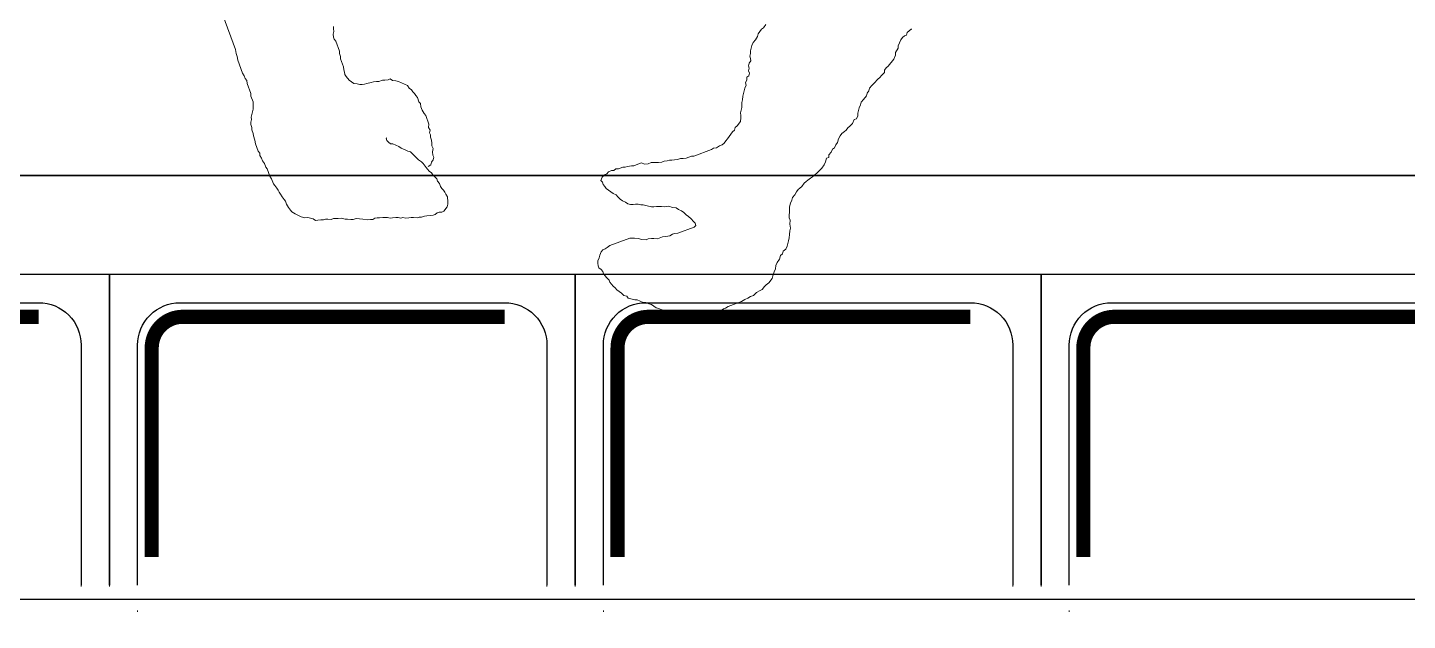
# Model space of a CAD drawing. Header units: centimetres. Extents: x 112015 to 133851, y 84304 to 98493.
# Drawn here: x 116472.4 to 116570.1, y 88876.4 to 88918.4 of the extents above; entities that cross this region are included whole.
import ezdxf
from ezdxf.enums import TextEntityAlignment as Align

# ---------------------------------------------------------------- set-up
doc = ezdxf.new("R2010")
doc.units = ezdxf.units.CM
doc.header["$LTSCALE"] = 100
doc.header["$MEASUREMENT"] = 0
doc.linetypes.add('DOT', pattern=[0.25, 0, -0.25])
doc.layers.get('0').update_dxf_attribs({"linetype": 'CONTINUOUS'})
doc.layers.add('-DWG_DETAY1', color=7, linetype='CONTINUOUS')
doc.layers.add('BL-S', color=42, linetype='CONTINUOUS')
doc.layers.add('-DWG_DETAY4', color=7, linetype='DOT', lineweight=0)
doc.layers.add('ekp-insan', color=251, linetype='CONTINUOUS', lineweight=15)
doc.styles.add('romans', font='romans.shx', dxfattribs={"width": 0.8})

# ---------------------------------------------------------------- blocks, each defined once
blk = doc.blocks.new('GN-11')
at = {"layer": '-DWG_DETAY1', "color": 0}
blk.add_lwpolyline([(0, -32), (0, -54), (33, -54), (33, -32)], dxfattribs=at)
for points in [[(28, -52), (5, -52, -0.414214), (2, -49), (2, -32, -0.414214)], [(31, -32), (31, -49, -0.414214), (28, -52)]]:
    blk.add_lwpolyline(points, format="xyb", dxfattribs=at)
at = {"layer": '-DWG_DETAY1', "color": 0, "const_width": 1}
blk.add_lwpolyline([(30, -34), (30, -48.8, -0.414214), (27.8, -51), (5, -51)], format="xyb", dxfattribs=at)
at = {"layer": '-DWG_DETAY4', "color": 0}
for points in [[(33, 0), (0, 0), (0, -32)], [(33, -32), (33, 0)]]:
    blk.add_lwpolyline(points, dxfattribs=at)
blk.add_lwpolyline([(2, -32), (2, -5, -0.414214), (5, -2), (28, -2, -0.414214), (31, -5), (31, -32, -0.414214)], format="xyb", dxfattribs=at)
blk = doc.blocks.new('sıcak servis ünites-180')
at = {"layer": 'BL-S', "linetype": 'Continuous'}
blk.add_line((-124289.607, -1091.637), (-124469.607, -1091.637), dxfattribs=at)
for points in [[(-124289.607, -1021.637), (-124469.607, -1021.637), (-124469.607, -1091.637), (-124289.607, -1091.637)], [(-124296.607, -1040.637), (-124462.607, -1040.637), (-124462.607, -1061.637), (-124296.607, -1061.637)]]:
    blk.add_lwpolyline(points, close=True, dxfattribs=at)
at = {"layer": 'BL-S', "linetype": 'Continuous', "extrusion": (0, 0, -1), "zscale": -1}
for p in [(124429.107, -1030.637), (124396.107, -1030.637), (124363.107, -1030.637), (124330.107, -1030.637)]:
    blk.add_blockref('GN-11', p, dxfattribs=at)
at = {"layer": 'BL-S', "linetype": 'Continuous', "style": 'romans', "text_generation_flag": 4, "width": 0.8}
blk.add_attdef('NO', text='', height=10, rotation=180, dxfattribs=at).set_placement((-124443.607, -1050.637), align=Align.MIDDLE)
blk = doc.blocks.new('İNSAN-1')
for p, q in [((21.235, -17.985), (20.338, -20.421)), ((-27.531, -18.98), (-27.583, -18.961)), ((-27.394, -19.089), (-27.531, -18.98)), ((-27.256, -19.199), (-27.394, -19.089)), ((-27.21, -19.394), (-27.256, -19.199)), ((-27.053, -19.451), (-27.21, -19.394)), ((-26.916, -19.561), (-27.053, -19.451)), ((-17.224, -18.633), (-17.073, -18.866)), ((-17.073, -18.866), (-16.936, -18.976)), ((-16.936, -18.976), (-16.818, -19.138)), ((-16.818, -19.138), (-16.7, -19.3)), ((-16.7, -19.3), (-16.653, -19.494)), ((-16.653, -19.494), (-16.502, -19.727)), ((13.344, -19.69), (13.4, -19.537)), ((13.378, -19.126), (13.383, -18.955)), ((13.424, -19.316), (13.378, -19.126)), ((13.383, -18.955), (13.389, -18.784)), ((13.4, -19.537), (13.424, -19.316)), ((-26.798, -19.723), (-26.916, -19.561)), ((-26.699, -19.937), (-26.798, -19.723)), ((-26.6, -20.15), (-26.699, -19.937)), ((-26.606, -20.326), (-26.6, -20.15)), ((-26.422, -20.63), (-26.606, -20.326)), ((-16.502, -19.727), (-16.332, -19.908)), ((-16.332, -19.908), (-16.233, -20.122)), ((-16.233, -20.122), (-16.186, -20.317)), ((-16.186, -20.317), (-16.14, -20.511)), ((-16.14, -20.511), (-16.145, -20.687)), ((12.975, -20.534), (13.237, -19.823)), ((13.237, -19.823), (13.344, -19.69)), ((20.338, -20.421), (20.296, -20.693)), ((-26.427, -20.806), (-26.422, -20.63)), ((-26.296, -21.091), (-26.427, -20.806)), ((-25.889, -21.595), (-26.296, -21.091)), ((-16.156, -21.038), (-16.161, -21.213)), ((-16.161, -21.213), (-16.043, -21.375)), ((-16.098, -20.881), (-16.156, -21.038)), ((-16.145, -20.687), (-16.098, -20.881)), ((-16.043, -21.375), (-15.996, -21.57)), ((12.685, -21.637), (12.89, -21.078)), ((12.89, -21.078), (12.895, -20.908)), ((12.895, -20.908), (12.97, -20.705)), ((12.97, -20.705), (12.975, -20.534)), ((20.178, -21.169), (19.842, -22.082)), ((20.221, -20.896), (20.178, -21.169)), ((20.296, -20.693), (20.221, -20.896)), ((-25.752, -21.705), (-25.889, -21.595)), ((-25.634, -21.867), (-25.752, -21.705)), ((-25.64, -22.042), (-25.634, -21.867)), ((-25.417, -22.242), (-25.64, -22.042)), ((-25.299, -22.404), (-25.417, -22.242)), ((-25.162, -22.514), (-25.299, -22.404)), ((-16.007, -21.921), (-16.065, -22.077)), ((-16.065, -22.077), (-16.018, -22.271)), ((-15.996, -21.57), (-16.054, -21.726)), ((-16.054, -21.726), (-16.007, -21.921)), ((-16.018, -22.271), (-15.881, -22.381)), ((-15.881, -22.381), (-15.886, -22.557)), ((12.279, -22.582), (12.493, -22.315)), ((12.493, -22.315), (12.599, -22.181)), ((12.599, -22.181), (12.605, -22.01)), ((12.605, -22.01), (12.661, -21.858)), ((12.661, -21.858), (12.685, -21.637)), ((19.642, -22.469), (19.535, -22.603)), ((19.717, -22.266), (19.642, -22.469)), ((19.842, -22.082), (19.717, -22.266)), ((-24.907, -22.785), (-25.162, -22.514)), ((-24.737, -22.966), (-24.907, -22.785)), ((-24.567, -23.147), (-24.737, -22.966)), ((-24.52, -23.341), (-24.567, -23.147)), ((-24.402, -23.503), (-24.52, -23.341)), ((-15.886, -22.557), (-15.788, -22.77)), ((-15.788, -22.77), (-15.845, -22.927)), ((-15.845, -22.927), (-15.746, -23.141)), ((-15.746, -23.141), (-15.699, -23.335)), ((-15.699, -23.335), (-15.606, -23.724)), ((7.663, -23.533), (7.77, -23.4)), ((7.77, -23.4), (7.877, -23.266)), ((7.877, -23.266), (8.034, -23.151)), ((8.034, -23.151), (8.16, -22.967)), ((8.16, -22.967), (8.785, -22.678)), ((8.785, -22.678), (8.974, -22.633)), ((8.974, -22.633), (9.215, -22.606)), ((9.215, -22.606), (9.372, -22.491)), ((9.372, -22.491), (9.525, -22.548)), ((9.525, -22.548), (9.746, -22.572)), ((9.746, -22.572), (9.917, -22.577)), ((9.917, -22.577), (10.171, -22.67)), ((10.171, -22.67), (10.342, -22.676)), ((10.342, -22.676), (10.564, -22.7)), ((10.564, -22.7), (10.716, -22.756)), ((10.716, -22.756), (11.039, -22.817)), ((11.039, -22.817), (11.192, -22.873)), ((11.192, -22.873), (11.363, -22.879)), ((11.363, -22.879), (11.534, -22.884)), ((11.534, -22.884), (11.723, -22.838)), ((11.723, -22.838), (11.964, -22.812)), ((11.964, -22.812), (12.121, -22.697)), ((12.121, -22.697), (12.279, -22.582)), ((19.511, -22.824), (19.25, -23.535)), ((19.535, -22.603), (19.511, -22.824)), ((-24.355, -23.698), (-24.402, -23.503)), ((-24.152, -23.95), (-24.355, -23.698)), ((-23.982, -24.131), (-24.152, -23.95)), ((-23.935, -24.326), (-23.982, -24.131)), ((-23.837, -24.54), (-23.935, -24.326)), ((-15.606, -23.724), (-15.579, -23.971)), ((-15.579, -23.971), (-15.532, -24.166)), ((-15.537, -24.341), (-15.543, -24.517)), ((-15.532, -24.166), (-15.537, -24.341)), ((7.206, -24.46), (7.23, -24.238)), ((7.23, -24.238), (7.337, -24.105)), ((7.337, -24.105), (7.449, -23.8)), ((7.449, -23.8), (7.556, -23.667)), ((7.556, -23.667), (7.663, -23.533)), ((19.095, -24.112), (19.084, -24.453)), ((19.244, -23.706), (19.095, -24.112)), ((19.25, -23.535), (19.244, -23.706)), ((-23.79, -24.734), (-23.837, -24.54)), ((-23.743, -24.929), (-23.79, -24.734)), ((-23.749, -25.104), (-23.743, -24.929)), ((-23.65, -25.318), (-23.749, -25.104)), ((-23.493, -25.376), (-23.65, -25.318)), ((-23.362, -25.661), (-23.493, -25.376)), ((-15.543, -24.517), (-15.496, -24.711)), ((-15.496, -24.711), (-15.449, -24.906)), ((-15.455, -25.082), (-15.46, -25.257)), ((-15.46, -25.257), (-15.433, -25.504)), ((-15.449, -24.906), (-15.455, -25.082)), ((6.638, -25.691), (6.862, -25.082)), ((6.862, -25.082), (6.969, -24.949)), ((6.969, -24.949), (7.113, -24.714)), ((7.113, -24.714), (7.206, -24.46)), ((19.084, -24.453), (19.079, -24.624)), ((19.079, -24.624), (19.125, -24.814)), ((19.125, -24.814), (19.17, -25.004)), ((19.17, -25.004), (19.216, -25.193)), ((19.216, -25.193), (19.21, -25.364)), ((19.21, -25.364), (19.256, -25.554)), ((-23.192, -25.842), (-23.362, -25.661)), ((-23.054, -25.951), (-23.192, -25.842)), ((-22.936, -26.113), (-23.054, -25.951)), ((-22.799, -26.223), (-22.936, -26.113)), ((-22.61, -26.352), (-22.799, -26.223)), ((-22.492, -26.513), (-22.61, -26.352)), ((-15.433, -25.504), (-15.197, -25.827)), ((-15.197, -25.827), (-15.059, -25.937)), ((-15.059, -25.937), (-15.013, -26.132)), ((-15.013, -26.132), (-14.875, -26.241)), ((-14.875, -26.241), (-14.757, -26.403)), ((6.529, -26.457), (6.585, -26.305)), ((6.539, -26.116), (6.665, -25.931)), ((6.585, -26.305), (6.539, -26.116)), ((6.665, -25.931), (6.638, -25.691)), ((19.077, -26.352), (19.072, -26.523)), ((19.171, -26.098), (19.077, -26.352)), ((19.176, -25.928), (19.171, -26.098)), ((19.251, -25.725), (19.176, -25.928)), ((19.256, -25.554), (19.251, -25.725)), ((-22.393, -26.727), (-22.492, -26.513)), ((-22.313, -26.993), (-22.393, -26.727)), ((-22.195, -27.155), (-22.313, -26.993)), ((-22.097, -27.369), (-22.195, -27.155)), ((-21.959, -27.478), (-22.097, -27.369)), ((-14.757, -26.403), (-14.521, -26.726)), ((-14.521, -26.726), (-14.403, -26.888)), ((-14.403, -26.888), (-14.285, -27.05)), ((-14.285, -27.05), (-14.148, -27.16)), ((-14.148, -27.16), (-13.94, -27.236)), ((-13.94, -27.236), (-13.75, -27.365)), ((-13.75, -27.365), (-13.523, -27.39)), ((6.345, -27.427), (6.42, -27.224)), ((6.42, -27.224), (6.425, -27.053)), ((6.425, -27.053), (6.449, -26.831)), ((6.449, -26.831), (6.523, -26.628)), ((6.523, -26.628), (6.529, -26.457)), ((8.605, -27.395), (8.763, -27.28)), ((8.763, -27.28), (8.971, -27.184)), ((8.971, -27.184), (9.179, -27.087)), ((9.179, -27.087), (9.35, -27.093)), ((9.35, -27.093), (9.508, -26.978)), ((9.508, -26.978), (9.615, -26.844)), ((9.615, -26.844), (9.671, -26.692)), ((9.671, -26.692), (9.62, -26.674)), ((18.917, -27.1), (18.73, -27.607)), ((18.96, -26.828), (18.917, -27.1)), ((19.072, -26.523), (18.96, -26.828)), ((-21.861, -27.692), (-21.959, -27.478)), ((-21.69, -27.873), (-21.861, -27.692)), ((-21.696, -28.049), (-21.69, -27.873)), ((-21.539, -28.106), (-21.696, -28.049)), ((-21.46, -28.372), (-21.539, -28.106)), ((-13.523, -27.39), (-13.386, -27.5)), ((-13.386, -27.5), (-12.135, -27.96)), ((-12.135, -27.96), (-11.959, -27.965)), ((-11.959, -27.965), (-11.594, -28.1)), ((-11.594, -28.1), (-11.367, -28.124)), ((-11.367, -28.124), (-11.191, -28.13)), ((-11.191, -28.13), (-10.983, -28.207)), ((-10.983, -28.207), (-10.755, -28.231)), ((-10.755, -28.231), (-10.579, -28.237)), ((-10.579, -28.237), (-10.404, -28.242)), ((-10.404, -28.242), (-10.248, -28.3)), ((-10.248, -28.3), (-10.02, -28.324)), ((-10.02, -28.324), (-9.864, -28.382)), ((6.292, -28.041), (6.348, -27.889)), ((6.337, -28.231), (6.292, -28.041)), ((6.452, -28.388), (6.337, -28.231)), ((6.372, -27.667), (6.345, -27.427)), ((6.348, -27.889), (6.372, -27.667)), ((7.155, -28.359), (7.382, -28.212)), ((7.382, -28.212), (7.558, -28.046)), ((7.558, -28.046), (7.734, -27.881)), ((7.734, -27.881), (7.929, -27.664)), ((7.929, -27.664), (8.119, -27.619)), ((8.119, -27.619), (8.327, -27.523)), ((8.327, -27.523), (8.605, -27.395)), ((18.418, -28.299), (18.293, -28.483)), ((18.493, -28.096), (18.418, -28.299)), ((18.618, -27.912), (18.493, -28.096)), ((18.624, -27.741), (18.618, -27.912)), ((18.73, -27.607), (18.624, -27.741)), ((-21.361, -28.586), (-21.46, -28.372)), ((-21.21, -28.819), (-21.361, -28.586)), ((-21.073, -28.929), (-21.21, -28.819)), ((-20.903, -29.11), (-21.073, -28.929)), ((-20.68, -29.31), (-20.903, -29.11)), ((-20.543, -29.419), (-20.68, -29.31)), ((-9.864, -28.382), (-9.636, -28.407)), ((-9.636, -28.407), (-9.46, -28.412)), ((-9.46, -28.412), (-9.285, -28.418)), ((-9.285, -28.418), (-9.109, -28.423)), ((-9.109, -28.423), (-8.901, -28.5)), ((-8.901, -28.5), (-8.673, -28.524)), ((-8.673, -28.524), (-8.407, -28.445)), ((-8.407, -28.445), (-7.886, -28.637)), ((-7.886, -28.637), (-7.71, -28.642)), ((-7.71, -28.642), (-7.431, -28.686)), ((-7.431, -28.686), (-7.274, -28.744)), ((-7.274, -28.744), (-7.099, -28.749)), ((-7.099, -28.749), (-6.786, -28.864)), ((-6.786, -28.864), (-6.61, -28.87)), ((-6.61, -28.87), (-6.473, -28.979)), ((-6.473, -28.979), (-6.298, -28.985)), ((-6.298, -28.985), (-6.089, -29.062)), ((-6.089, -29.062), (-5.971, -29.223)), ((-5.971, -29.223), (-5.815, -29.281)), ((-5.815, -29.281), (-5.645, -29.462)), ((6.249, -29.408), (6.356, -29.275)), ((6.356, -29.275), (6.463, -29.141)), ((6.498, -28.578), (6.452, -28.388)), ((6.463, -29.141), (6.621, -29.027)), ((6.682, -28.703), (6.498, -28.578)), ((6.621, -29.027), (6.727, -28.893)), ((6.727, -28.893), (6.834, -28.759)), ((6.834, -28.759), (7.048, -28.492)), ((7.048, -28.492), (7.155, -28.359)), ((18.092, -28.871), (17.906, -29.378)), ((18.199, -28.737), (18.092, -28.871)), ((18.293, -28.483), (18.199, -28.737)), ((-20.406, -29.529), (-20.543, -29.419)), ((-20.217, -29.658), (-20.406, -29.529)), ((-20.08, -29.767), (-20.217, -29.658)), ((-19.942, -29.877), (-20.08, -29.767)), ((-19.791, -30.11), (-19.942, -29.877)), ((-19.654, -30.22), (-19.791, -30.11)), ((-19.517, -30.329), (-19.654, -30.22)), ((-5.932, -30.243), (-6.094, -30.361)), ((-5.823, -30.106), (-5.932, -30.243)), ((-5.713, -29.969), (-5.823, -30.106)), ((-5.656, -29.813), (-5.713, -29.969)), ((-5.546, -29.676), (-5.656, -29.813)), ((-5.645, -29.462), (-5.546, -29.676)), ((5.603, -30.381), (5.71, -30.247)), ((5.71, -30.247), (5.817, -30.114)), ((5.817, -30.114), (5.892, -29.911)), ((5.892, -29.911), (6.017, -29.726)), ((6.017, -29.726), (6.073, -29.574)), ((6.073, -29.574), (6.249, -29.408)), ((17.417, -30.235), (17.31, -30.369)), ((17.543, -30.051), (17.417, -30.235)), ((17.649, -29.917), (17.543, -30.051)), ((17.78, -29.562), (17.649, -29.917)), ((17.906, -29.378), (17.78, -29.562)), ((-19.399, -30.491), (-19.517, -30.329)), ((-19.3, -30.705), (-19.399, -30.491)), ((-19.13, -30.886), (-19.3, -30.705)), ((-19.083, -31.081), (-19.13, -30.886)), ((-18.985, -31.294), (-19.083, -31.081)), ((-7.298, -31.219), (-7.46, -31.337)), ((-7.084, -31.121), (-7.298, -31.219)), ((-6.922, -31.003), (-7.084, -31.121)), ((-6.741, -30.833), (-6.922, -31.003)), ((-6.632, -30.696), (-6.741, -30.833)), ((-6.418, -30.597), (-6.632, -30.696)), ((-6.256, -30.479), (-6.418, -30.597)), ((-6.094, -30.361), (-6.256, -30.479)), ((5.299, -31.363), (5.304, -31.192)), ((5.304, -31.192), (5.315, -30.851)), ((5.315, -30.851), (5.441, -30.666)), ((5.441, -30.666), (5.497, -30.514)), ((5.497, -30.514), (5.603, -30.381)), ((16.79, -31.157), (16.715, -31.36)), ((16.896, -31.023), (16.79, -31.157)), ((17.022, -30.839), (16.896, -31.023)), ((17.147, -30.655), (17.022, -30.839)), ((17.254, -30.521), (17.147, -30.655)), ((17.31, -30.369), (17.254, -30.521)), ((-18.905, -31.56), (-18.985, -31.294)), ((-18.916, -31.911), (-18.91, -31.736)), ((-18.888, -32.158), (-18.916, -31.911)), ((-18.91, -31.736), (-18.905, -31.56)), ((-18.894, -32.334), (-18.888, -32.158)), ((-11.757, -32.24), (-11.938, -32.41)), ((-11.595, -32.122), (-11.757, -32.24)), ((-11.414, -31.952), (-11.595, -32.122)), ((-11.253, -31.834), (-11.414, -31.952)), ((-11.039, -31.735), (-11.253, -31.834)), ((-10.877, -31.617), (-11.039, -31.735)), ((-10.63, -31.59), (-10.877, -31.617)), ((-10.364, -31.51), (-10.63, -31.59)), ((-10.084, -31.554), (-10.364, -31.51)), ((-9.838, -31.527), (-10.084, -31.554)), ((-9.662, -31.532), (-9.838, -31.527)), ((-9.486, -31.538), (-9.662, -31.532)), ((-9.311, -31.543), (-9.486, -31.538)), ((-9.135, -31.549), (-9.311, -31.543)), ((-8.817, -31.488), (-9.135, -31.549)), ((-8.551, -31.409), (-8.817, -31.488)), ((-8.376, -31.414), (-8.551, -31.409)), ((-8.181, -31.368), (-8.376, -31.414)), ((-8.005, -31.373), (-8.181, -31.368)), ((-7.83, -31.378), (-8.005, -31.373)), ((-7.654, -31.384), (-7.83, -31.378)), ((-7.46, -31.337), (-7.654, -31.384)), ((5.345, -31.553), (5.299, -31.363)), ((5.575, -31.868), (5.345, -31.553)), ((5.727, -31.924), (5.575, -31.868)), ((5.898, -31.929), (5.727, -31.924)), ((6.05, -31.986), (5.898, -31.929)), ((6.184, -32.092), (6.05, -31.986)), ((6.336, -32.148), (6.184, -32.092)), ((6.507, -32.154), (6.336, -32.148)), ((6.78, -32.196), (6.507, -32.154)), ((6.951, -32.202), (6.78, -32.196)), ((7.154, -32.277), (6.951, -32.202)), ((15.695, -32.252), (15.436, -32.329)), ((16.111, -32.059), (15.695, -32.252)), ((16.338, -31.912), (16.111, -32.059)), ((16.445, -31.779), (16.338, -31.912)), ((16.571, -31.595), (16.445, -31.779)), ((16.715, -31.36), (16.571, -31.595)), ((-18.987, -33.068), (-18.943, -32.789)), ((-18.94, -33.263), (-18.987, -33.068)), ((-18.951, -32.49), (-18.894, -32.334)), ((-18.943, -32.789), (-18.951, -32.49)), ((-12.229, -32.717), (-12.286, -32.873)), ((-12.286, -32.873), (-12.149, -32.983)), ((-12.119, -32.58), (-12.229, -32.717)), ((-12.149, -32.983), (-11.002, -33.405)), ((-11.938, -32.41), (-12.119, -32.58)), ((7.325, -32.282), (7.154, -32.277)), ((7.477, -32.338), (7.325, -32.282)), ((7.717, -32.311), (7.477, -32.338)), ((7.888, -32.317), (7.717, -32.311)), ((8.059, -32.322), (7.888, -32.317)), ((8.281, -32.346), (8.059, -32.322)), ((8.471, -32.3), (8.281, -32.346)), ((8.623, -32.357), (8.471, -32.3)), ((8.813, -32.311), (8.623, -32.357)), ((8.984, -32.316), (8.813, -32.311)), ((9.205, -32.34), (8.984, -32.316)), ((9.376, -32.346), (9.205, -32.34)), ((9.566, -32.3), (9.376, -32.346)), ((9.737, -32.306), (9.566, -32.3)), ((9.908, -32.311), (9.737, -32.306)), ((10.13, -32.335), (9.908, -32.311)), ((10.301, -32.34), (10.13, -32.335)), ((10.472, -32.346), (10.301, -32.34)), ((10.605, -32.452), (10.472, -32.346)), ((10.776, -32.458), (10.605, -32.452)), ((10.998, -32.482), (10.776, -32.458)), ((10.998, -32.482), (11.308, -32.423)), ((11.548, -32.396), (11.308, -32.423)), ((11.789, -32.37), (11.548, -32.396)), ((11.992, -32.444), (11.789, -32.37)), ((12.163, -32.45), (11.992, -32.444)), ((12.403, -32.423), (12.163, -32.45)), ((12.574, -32.428), (12.403, -32.423)), ((12.834, -32.351), (12.574, -32.428)), ((13.055, -32.375), (12.834, -32.351)), ((13.226, -32.38), (13.055, -32.375)), ((13.397, -32.385), (13.226, -32.38)), ((13.55, -32.442), (13.397, -32.385)), ((13.79, -32.415), (13.55, -32.442)), ((13.961, -32.42), (13.79, -32.415)), ((14.113, -32.476), (13.961, -32.42)), ((14.284, -32.481), (14.113, -32.476)), ((14.506, -32.506), (14.284, -32.481)), ((14.677, -32.511), (14.506, -32.506)), ((14.835, -32.396), (14.677, -32.511)), ((15.214, -32.305), (14.835, -32.396)), ((15.436, -32.329), (15.214, -32.305)), ((-18.912, -33.51), (-18.94, -33.263)), ((-18.885, -33.756), (-18.912, -33.51)), ((-18.838, -33.951), (-18.885, -33.756)), ((-18.791, -34.146), (-18.838, -33.951)), ((-18.745, -34.34), (-18.791, -34.146)), ((-11.002, -33.405), (-10.775, -33.429)), ((-10.775, -33.429), (-10.618, -33.487)), ((-10.618, -33.487), (-10.429, -33.616)), ((-10.429, -33.616), (-10.149, -33.66)), ((-10.149, -33.66), (-9.922, -33.684)), ((-9.922, -33.684), (-9.557, -33.819)), ((-9.557, -33.819), (-9.31, -33.791)), ((-9.31, -33.791), (-9.134, -33.797)), ((-9.134, -33.797), (-8.907, -33.821)), ((-8.907, -33.821), (-8.75, -33.879)), ((-8.75, -33.879), (-8.451, -33.871)), ((-8.451, -33.871), (-8.185, -33.791)), ((-8.185, -33.791), (-7.939, -33.764)), ((-7.939, -33.764), (-7.763, -33.769)), ((-7.763, -33.769), (-7.588, -33.775)), ((-7.588, -33.775), (-6.18, -34.293)), ((-18.646, -34.554), (-18.745, -34.34)), ((-18.457, -34.683), (-18.646, -34.554)), ((-18.41, -34.878), (-18.457, -34.683)), ((-18.273, -34.987), (-18.41, -34.878)), ((-18.193, -35.253), (-18.273, -34.987)), ((-6.18, -34.293), (-5.991, -34.422)), ((-5.991, -34.422), (-5.854, -34.531)), ((-5.854, -34.531), (-5.697, -34.589)), ((-5.697, -34.589), (-5.579, -34.75)), ((-5.579, -34.75), (-5.481, -34.964)), ((-5.481, -34.964), (-5.434, -35.159)), ((-5.434, -35.159), (-5.335, -35.373)), ((-18.042, -35.486), (-18.193, -35.253)), ((-17.943, -35.7), (-18.042, -35.486)), ((-17.916, -35.947), (-17.943, -35.7)), ((-17.817, -36.161), (-17.916, -35.947)), ((-17.737, -36.427), (-17.817, -36.161)), ((-5.675, -36.135), (-5.732, -36.291)), ((-5.565, -35.998), (-5.675, -36.135)), ((-5.403, -35.88), (-5.565, -35.998)), ((-5.346, -35.724), (-5.403, -35.88)), ((-5.34, -35.548), (-5.346, -35.724)), ((-5.335, -35.373), (-5.34, -35.548)), ((-17.691, -36.621), (-17.737, -36.427)), ((-17.455, -36.945), (-17.691, -36.621)), ((-17.265, -37.074), (-17.455, -36.945)), ((-17.128, -37.183), (-17.265, -37.074)), ((-6.3, -37.029), (-6.409, -37.166)), ((-6.19, -36.892), (-6.3, -37.029)), ((-6.133, -36.735), (-6.19, -36.892)), ((-5.952, -36.565), (-6.133, -36.735)), ((-5.842, -36.428), (-5.952, -36.565)), ((-5.732, -36.291), (-5.842, -36.428)), ((-16.977, -37.416), (-17.128, -37.183)), ((-16.821, -37.474), (-16.977, -37.416)), ((-16.579, -37.622), (-16.821, -37.474)), ((-16.357, -37.822), (-16.579, -37.622)), ((-16.149, -37.899), (-16.357, -37.822)), ((-15.959, -38.028), (-16.149, -37.899)), ((-15.751, -38.104), (-15.959, -38.028)), ((-15.509, -38.252), (-15.751, -38.104)), ((-7.756, -38.09), (-7.95, -38.137)), ((-7.49, -38.01), (-7.756, -38.09)), ((-7.38, -37.873), (-7.49, -38.01)), ((-7.185, -37.827), (-7.38, -37.873)), ((-7.004, -37.657), (-7.185, -37.827)), ((-6.843, -37.539), (-7.004, -37.657)), ((-6.681, -37.421), (-6.843, -37.539)), ((-6.571, -37.284), (-6.681, -37.421)), ((-6.409, -37.166), (-6.571, -37.284)), ((-14.571, -38.598), (-15.509, -38.252)), ((-14.382, -38.727), (-14.571, -38.598)), ((-14.226, -38.784), (-14.382, -38.727)), ((-14.036, -38.913), (-14.226, -38.784)), ((-13.756, -38.957), (-14.036, -38.913)), ((-13.444, -39.072), (-13.756, -38.957)), ((-13.216, -39.097), (-13.444, -39.072)), ((-13.008, -39.173), (-13.216, -39.097)), ((-10.194, -39.085), (-10.517, -39.321)), ((-9.98, -38.987), (-10.194, -39.085)), ((-9.87, -38.85), (-9.98, -38.987)), ((-9.656, -38.751), (-9.87, -38.85)), ((-9.461, -38.704), (-9.656, -38.751)), ((-9.3, -38.586), (-9.461, -38.704)), ((-9.138, -38.468), (-9.3, -38.586)), ((-8.943, -38.422), (-9.138, -38.468)), ((-8.729, -38.323), (-8.943, -38.422)), ((-8.554, -38.329), (-8.729, -38.323)), ((-8.34, -38.23), (-8.554, -38.329)), ((-8.126, -38.131), (-8.34, -38.23)), ((-7.95, -38.137), (-8.126, -38.131)), ((-12.78, -39.198), (-13.008, -39.173)), ((-12.571, -39.275), (-12.78, -39.198)), ((-12.344, -39.299), (-12.571, -39.275)), ((-11.979, -39.434), (-12.344, -39.299)), ((-11.732, -39.406), (-11.979, -39.434)), ((-11.576, -39.464), (-11.732, -39.406)), ((-11.381, -39.417), (-11.576, -39.464)), ((-11.173, -39.494), (-11.381, -39.417)), ((-10.978, -39.447), (-11.173, -39.494)), ((-10.764, -39.349), (-10.978, -39.447)), ((-10.517, -39.321), (-10.764, -39.349))]:
    blk.add_line(p, q)

msp = doc.modelspace()

# ---------------------------------------------------------------- block references
at = {"layer": 'BL-S', "linetype": 'Continuous', "xscale": -1, "rotation": 180}
msp.add_blockref('sıcak servis ünites-180', (240907.27, 87816.29), dxfattribs=at)
at = {"layer": 'ekp-insan', "xscale": -1}
msp.add_blockref('İNSAN-1', (116507.434, 88937.266), dxfattribs=at)

doc.saveas('drawing.dxf')
